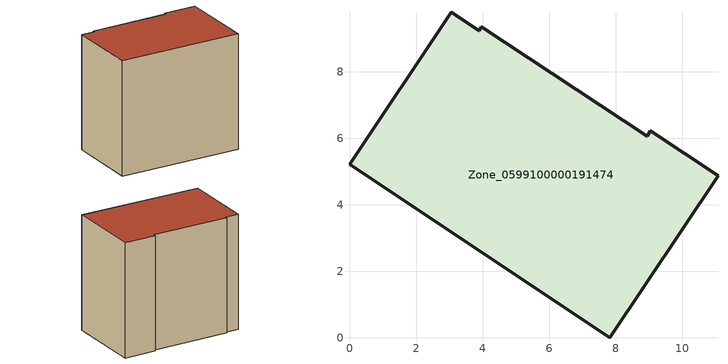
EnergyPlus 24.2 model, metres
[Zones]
Zone_0599100000191474
 floor ground (C_G): 3.97,9.35 8.95,6.06 9.04,6.22 11.08,4.87 7.83,0 0,5.21 3.06,9.79 3.9,9.23 z0
 wall outside (C_F): 3.9,9.23 3.06,9.79 0,5.21 7.83,0 11.08,4.87 9.04,6.22 8.95,6.06 3.97,9.35 3.9,9.23 z0:8.71
 roof outside (C_R): 8.95,6.06 3.97,9.35 3.9,9.23 3.06,9.79 0,5.21 7.83,0 11.08,4.87 9.04,6.22 z8.71
[BUILDING]
Pand.0599100000191474: North Axis=0; Terrain=City; Loads Convergence Tolerance Value=0.04; Temperature Convergence Tolerance Value=0.4; Solar Distribution=FullExterior; Maximum Number of Warmup Days=25; Minimum Number of Warmup Days=1
[Site:Location]
Rotterdam.The.Hague.AP_ZH_NLD Design_Conditions: Latitude=51.96; Longitude=4.45; Time Zone=1; Elevation=-4.5
[SITE:GROUNDTEMPERATURE:BUILDINGSURFACE]
18, 18, 18, 18, 18, 18, 18, 18, 18, 18, 18, 18
[MATERIAL] Thermal Absorptance=0.9; Solar Absorptance=0.7; Visible Absorptance=0.7
Name | Roughness | Thickness | Conductivity | Density | Specific Heat
G.TI.1946 | MediumSmooth | 0.15 | 1 | 540 | 1210
F.TI.1946 | Rough | 0.3 | 0.857143 | 1920 | 840
R.TI.1946 | MediumRough | 0.2 | 0.1 | 1500 | 1000
[CONSTRUCTION]
C_G: G.TI.1946
C_F: F.TI.1946
C_R: R.TI.1946
[ZONE]
Zone_0599100000191474: Type=1; Multiplier=1; Ceiling Height=Autocalculate; Volume=Autocalculate; Floor Area=autocalculate; Part of Total Floor Area=Yes
[ZONEINFILTRATION:DESIGNFLOWRATE]
Infil_Zone_0599100000191474: Zone or ZoneList or Space or SpaceList=Zone_0599100000191474; Schedule=AlwaysOn; Design Flow Rate Calculation Method=Flow/Area; Flow Rate per Floor Area=0.003; Constant Term Coefficient=1; Temperature Term Coefficient=0; Velocity Term Coefficient=0; Velocity Squared Term Coefficient=0
[HVACTEMPLATE:ZONE:IDEALLOADSAIRSYSTEM]
Zone_0599100000191474: Maximum Heating Supply Air Temperature=50; Minimum Cooling Supply Air Temperature=13; Maximum Heating Supply Air Humidity Ratio=0.0156; Minimum Cooling Supply Air Humidity Ratio=0.0077; Heating Limit=NoLimit; Cooling Limit=NoLimit; Dehumidification Control Type=ConstantSensibleHeatRatio; Cooling Sensible Heat Ratio=0.7; Dehumidification Setpoint=60; Humidification Control Type=None; Humidification Setpoint=30; Outdoor Air Method=None; Outdoor Air Flow Rate per Person=0.00944; Outdoor Air Flow Rate per Zone Floor Area=0; Outdoor Air Flow Rate per Zone=0; Demand Controlled Ventilation Type=None; Outdoor Air Economizer Type=NoEconomizer; Heat Recovery Type=None; Sensible Heat Recovery Effectiveness=0.7; Latent Heat Recovery Effectiveness=0.65
[ZONECONTROL:THERMOSTAT]
ThermostatControl_Zone_0599100000191474: Zone or ZoneList=Zone_0599100000191474; Control Type Schedule=DualSetpointControlType; Control 1=Thermostat_Zone_0599100000191474; Temperature Difference Between Cutout And Setpoint=0
[THERMOSTATSETPOINT:DUALSETPOINT]
Thermostat_Zone_0599100000191474: Heating Setpoint Temperature Schedule=HeatingSetpoint_Zone_0599100000191474; Cooling Setpoint Temperature Schedule=CoolingSetpoint_Zone_0599100000191474
[SCHEDULE:COMPACT]
HeatingSetpoint_Zone_0599100000191474: Through: 12/31, For: AllDays, Until: 24:00, 21
CoolingSetpoint_Zone_0599100000191474: Through: 12/31, For: AllDays, Until: 24:00, 24
DualSetpointControlType: Through: 12/31, For: AllDays, Until: 24:00, 4
AlwaysOn: Through: 12/31, For: AllDays, Until: 24:00, 1
